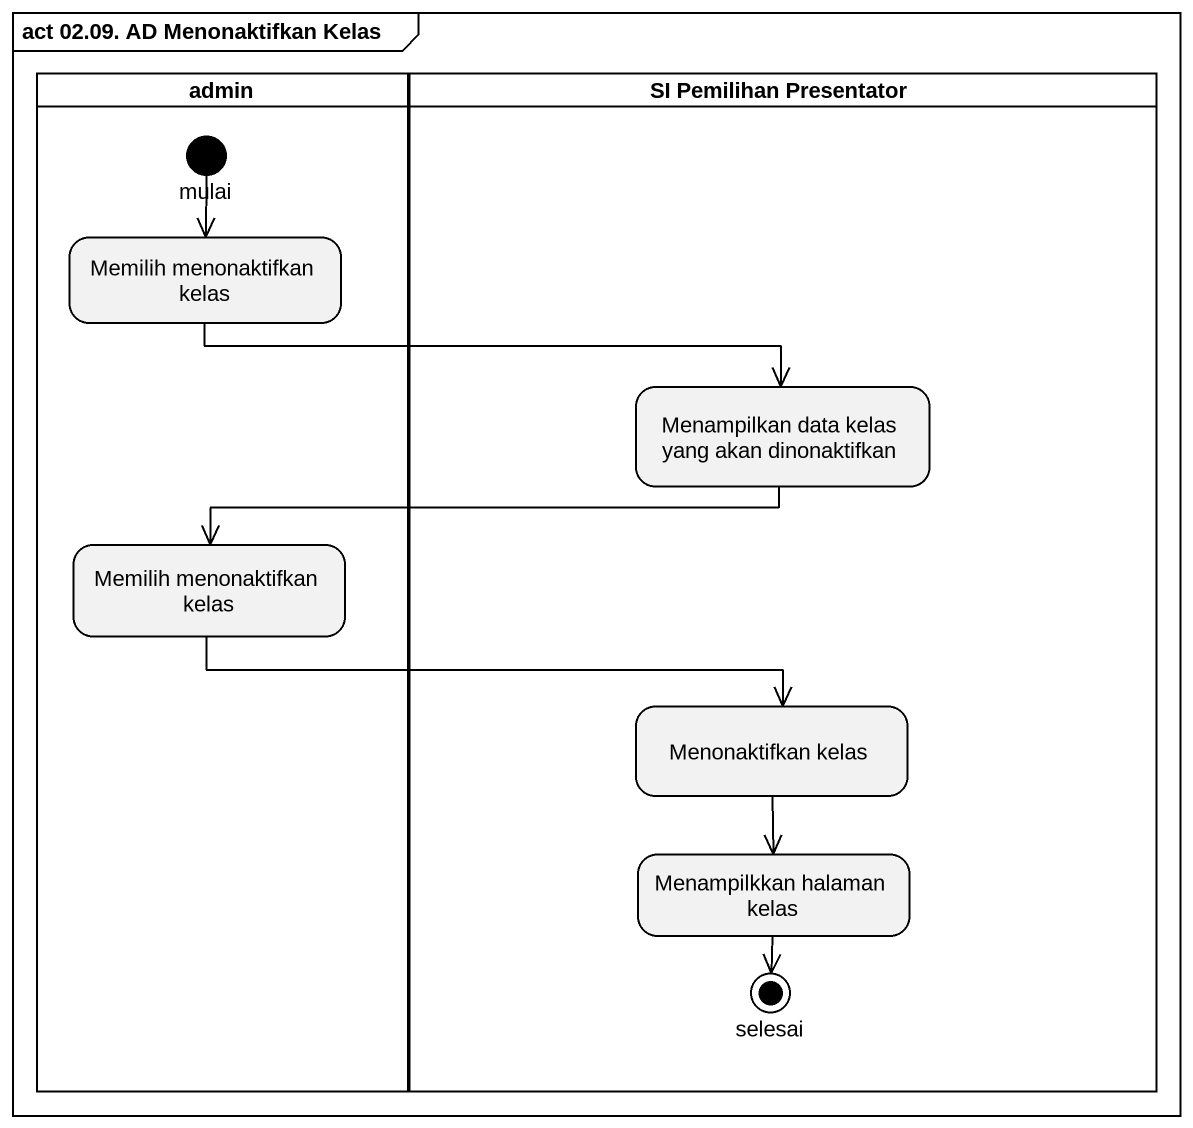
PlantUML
@startuml
mainframe act 02.09. AD Menonaktifkan Kelas
hide empty description
state admin <<partition>> {
  state mulai <<start>>
  state "Memilih menonaktifkan kelas" as Memilih_menonaktifkan_kelas
  state "Memilih menonaktifkan kelas" as Memilih_menonaktifkan_kelas_2
}
state "SI Pemilihan Presentator" as SI_Pemilihan_Presentator <<partition>> {
  state "Menampilkan data kelas yang akan dinonaktifkan" as Menampilkan_data_kelas_yang
  state "Menonaktifkan kelas" as Menonaktifkan_kelas
  state "Menampilkkan halaman kelas" as Menampilkkan_halaman_kelas
  state selesai <<end>>
}
mulai --> Memilih_menonaktifkan_kelas
Memilih_menonaktifkan_kelas -right-> Menampilkan_data_kelas_yang
Menampilkan_data_kelas_yang -left-> Memilih_menonaktifkan_kelas_2
Memilih_menonaktifkan_kelas_2 -right-> Menonaktifkan_kelas
Menonaktifkan_kelas --> Menampilkkan_halaman_kelas
Menampilkkan_halaman_kelas --> selesai
@enduml
